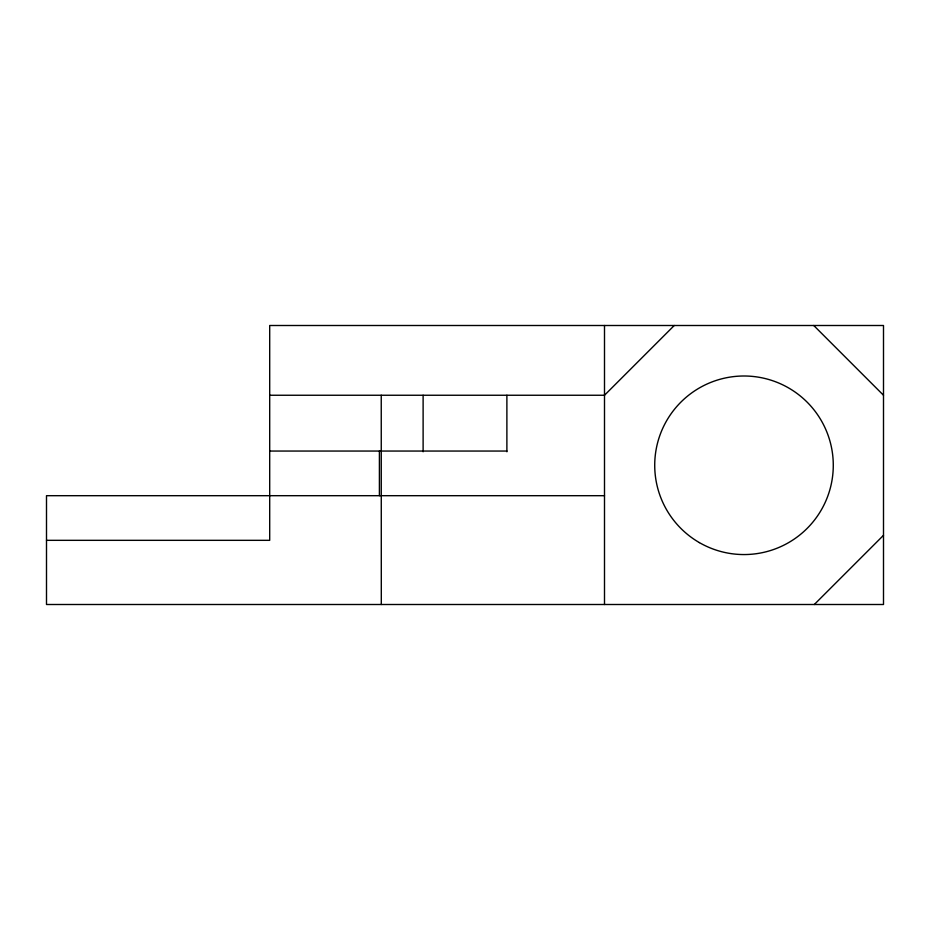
<?xml version="1.0" encoding="UTF-8"?>
<svg xmlns="http://www.w3.org/2000/svg" width="930" height="930" viewBox="0 0 930 930"><rect width="100%" height="100%" fill="white"/><g stroke="black" fill="none" stroke-linecap="round" stroke-linejoin="round"><path stroke-width="1.4" d="M674.25 325.5L604.5 395.25L269.7 395.25M814.308 604.5L883.5 535.308M269.7 451.05L506.885 451.05M604.5 495.69L46.5 495.69L46.5 604.5L883.5 604.5L883.5 325.5L269.7 325.5L269.7 540.33L46.5 540.33M813.75 325.5L883.5 395.25M604.5 325.5L604.5 604.5M506.885 395.25L506.885 451.771M423.115 395.25L423.115 451.771M381.242 395.25L381.3 604.5M379.405 451.05L379.405 495.69M699.36 542.597A89.28 89.28 0 0 0 833.28 465.279A89.28 89.28 0 0 0 699.36 387.961A89.28 89.28 0 0 0 699.36 542.597"/></g></svg>
